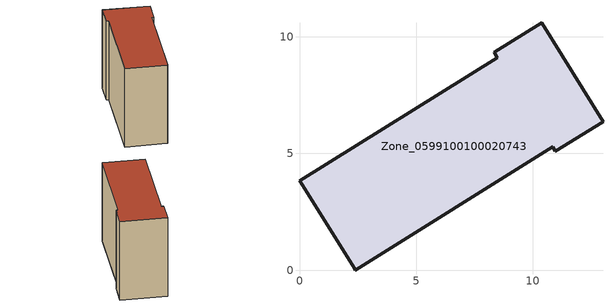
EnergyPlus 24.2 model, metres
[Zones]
Zone_0599100100020743
 floor ground (C_G): 10.85,5.29 2.39,0 2.36,0.05 0,3.82 8.47,9.11 8.34,9.33 10.37,10.6 13.01,6.36 10.97,5.11 z0
 wall outside (C_F): 10.97,5.11 13.01,6.36 10.37,10.6 8.34,9.33 8.47,9.11 0,3.82 2.36,0.05 2.39,0 10.85,5.29 10.97,5.11 z0:9.28
 roof outside (C_R): 2.39,0 10.85,5.29 10.97,5.11 13.01,6.36 10.37,10.6 8.34,9.33 8.47,9.11 0,3.82 2.36,0.05 z9.28
[BUILDING]
Pand.0599100100020743: North Axis=0; Terrain=City; Loads Convergence Tolerance Value=0.04; Temperature Convergence Tolerance Value=0.4; Solar Distribution=FullExterior; Maximum Number of Warmup Days=25; Minimum Number of Warmup Days=1
[Site:Location]
Rotterdam.The.Hague.AP_ZH_NLD Design_Conditions: Latitude=51.96; Longitude=4.45; Time Zone=1; Elevation=-4.5
[SITE:GROUNDTEMPERATURE:BUILDINGSURFACE]
18, 18, 18, 18, 18, 18, 18, 18, 18, 18, 18, 18
[MATERIAL] Thermal Absorptance=0.9; Solar Absorptance=0.7; Visible Absorptance=0.7
Name | Roughness | Thickness | Conductivity | Density | Specific Heat
G.TI.2015-2018 | MediumSmooth | 0.15 | 0.0428571 | 540 | 1210
F.TI.2015-2018 | Rough | 0.3 | 0.0666667 | 1920 | 840
R.TI.2015-2018 | MediumRough | 0.2 | 0.0333333 | 1500 | 1000
[CONSTRUCTION]
C_G: G.TI.2015-2018
C_F: F.TI.2015-2018
C_R: R.TI.2015-2018
[ZONE]
Zone_0599100100020743: Type=1; Multiplier=1; Ceiling Height=Autocalculate; Volume=Autocalculate; Floor Area=autocalculate; Part of Total Floor Area=Yes
[ZONEINFILTRATION:DESIGNFLOWRATE]
Infil_Zone_0599100100020743: Zone or ZoneList or Space or SpaceList=Zone_0599100100020743; Schedule=AlwaysOn; Design Flow Rate Calculation Method=Flow/Area; Flow Rate per Floor Area=0.0015; Constant Term Coefficient=1; Temperature Term Coefficient=0; Velocity Term Coefficient=0; Velocity Squared Term Coefficient=0
[HVACTEMPLATE:ZONE:IDEALLOADSAIRSYSTEM]
Zone_0599100100020743: Maximum Heating Supply Air Temperature=50; Minimum Cooling Supply Air Temperature=13; Maximum Heating Supply Air Humidity Ratio=0.0156; Minimum Cooling Supply Air Humidity Ratio=0.0077; Heating Limit=NoLimit; Cooling Limit=NoLimit; Dehumidification Control Type=ConstantSensibleHeatRatio; Cooling Sensible Heat Ratio=0.7; Dehumidification Setpoint=60; Humidification Control Type=None; Humidification Setpoint=30; Outdoor Air Method=None; Outdoor Air Flow Rate per Person=0.00944; Outdoor Air Flow Rate per Zone Floor Area=0; Outdoor Air Flow Rate per Zone=0; Demand Controlled Ventilation Type=None; Outdoor Air Economizer Type=NoEconomizer; Heat Recovery Type=None; Sensible Heat Recovery Effectiveness=0.7; Latent Heat Recovery Effectiveness=0.65
[ZONECONTROL:THERMOSTAT]
ThermostatControl_Zone_0599100100020743: Zone or ZoneList=Zone_0599100100020743; Control Type Schedule=DualSetpointControlType; Control 1=Thermostat_Zone_0599100100020743; Temperature Difference Between Cutout And Setpoint=0
[THERMOSTATSETPOINT:DUALSETPOINT]
Thermostat_Zone_0599100100020743: Heating Setpoint Temperature Schedule=HeatingSetpoint_Zone_0599100100020743; Cooling Setpoint Temperature Schedule=CoolingSetpoint_Zone_0599100100020743
[SCHEDULE:COMPACT]
HeatingSetpoint_Zone_0599100100020743: Through: 12/31, For: AllDays, Until: 24:00, 21
CoolingSetpoint_Zone_0599100100020743: Through: 12/31, For: AllDays, Until: 24:00, 24
DualSetpointControlType: Through: 12/31, For: AllDays, Until: 24:00, 4
AlwaysOn: Through: 12/31, For: AllDays, Until: 24:00, 1
